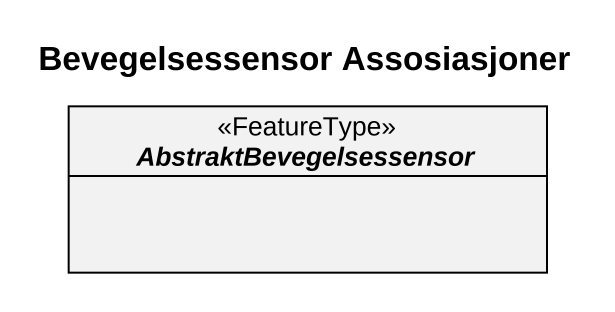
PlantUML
@startuml
title Bevegelsessensor Assosiasjoner
hide circle
hide empty members
abstract class AbstraktBevegelsessensor <<FeatureType>>
@enduml
